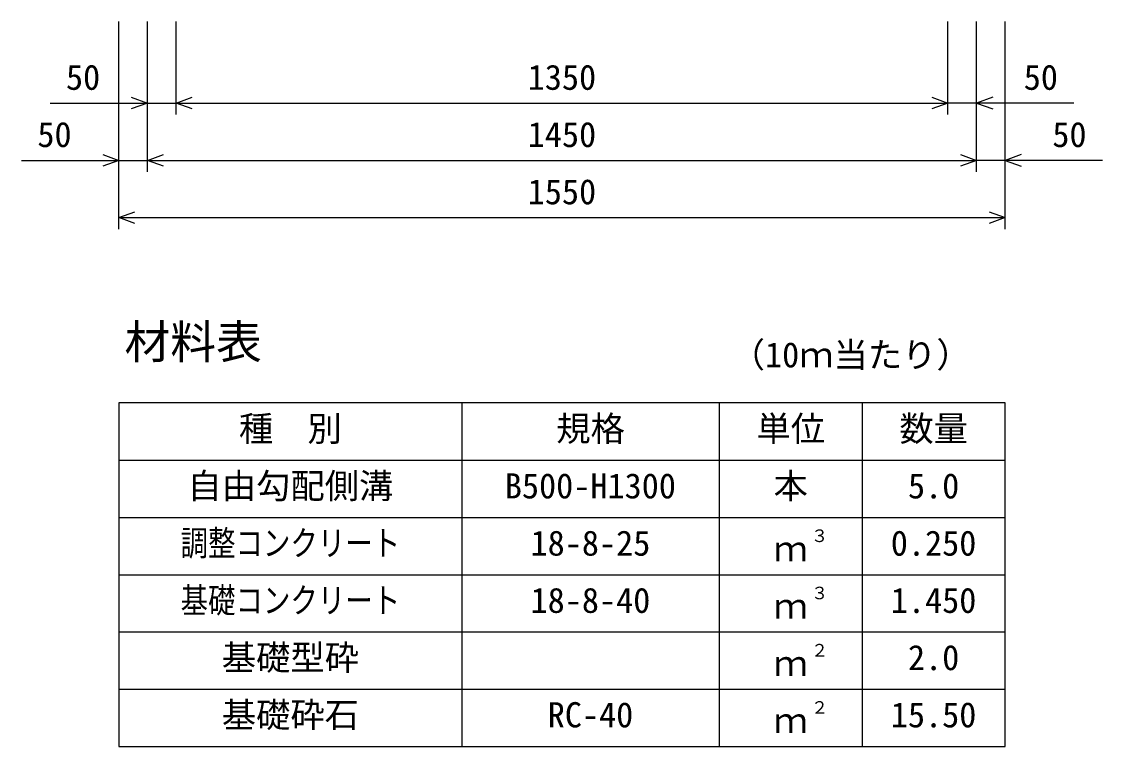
# Model space of a CAD drawing. Units: millimetres, scale not verified. Extents: x -16800 to 16800, y -5940 to 5940.
# Drawn here: x 8455 to 10345, y -2983 to -1717 of the extents above; entities that cross this region are included whole.
import ezdxf
from ezdxf.enums import TextEntityAlignment as Align

# ---------------------------------------------------------------- set-up
doc = ezdxf.new("R2010")
doc.units = ezdxf.units.MM
doc.header["$LTSCALE"] = 20
for name, color, linetype, lineweight in [('0-0_DIM', 7, 'Continuous', 25), ('0-3_HYO', 3, 'Continuous', 25), ('0-4_HYO2', 4, 'Continuous', 25), ('0-6_TXT', 7, 'Continuous', 25)]:
    doc.layers.add(name, color=color, linetype=linetype, lineweight=lineweight)
doc.styles.add('ＭＳ ゴシック', font='')
doc.styles.get('ＭＳ ゴシック').set_extended_font_data('MS Gothic')

msp = doc.modelspace()

# ---------------------------------------------------------------- linework, layer by layer
at = {"layer": '0-0_DIM'}
for p, q in [((8625, -2079.37), (8625, -1717.02)), ((8675, -1979.37), (8675, -1717.02)), ((8725, -1879.37), (8725, -1717.02)), ((10075, -1879.37), (10075, -1717.02)), ((10125, -1979.37), (10125, -1717.02)), ((10175, -2079.37), (10175, -1717.02)), ((8505, -1859.37), (8725, -1859.37)), ((8725, -1859.37), (10075, -1859.37)), ((10295, -1859.37), (10075, -1859.37)), ((8455, -1959.37), (8675, -1959.37)), ((8675, -1959.37), (10125, -1959.37)), ((10345, -1959.37), (10125, -1959.37)), ((8625, -2059.37), (10175, -2059.37))]:
    msp.add_line(p, q, dxfattribs=at)
for points in [[(8646.81, -1849.11), (8675, -1859.37), (8646.81, -1869.63)], [(8753.19, -1869.63), (8725, -1859.37), (8753.19, -1849.11)], [(10046.81, -1849.11), (10075, -1859.37), (10046.81, -1869.63)], [(10153.19, -1849.11), (10125, -1859.37), (10153.19, -1869.63)], [(8596.81, -1949.11), (8625, -1959.37), (8596.81, -1969.63)], [(8703.19, -1969.63), (8675, -1959.37), (8703.19, -1949.11)], [(10096.81, -1949.11), (10125, -1959.37), (10096.81, -1969.63)], [(10203.19, -1949.11), (10175, -1959.37), (10203.19, -1969.63)], [(8653.19, -2069.63), (8625, -2059.37), (8653.19, -2049.11)], [(10146.81, -2049.11), (10175, -2059.37), (10146.81, -2069.63)]]:
    msp.add_lwpolyline(points, dxfattribs=at)
at = {"layer": '0-3_HYO'}
for p, q in [((9225, -2383.31), (9225, -2983.31)), ((9675, -2383.31), (9675, -2983.31)), ((9925, -2383.31), (9925, -2983.31)), ((8625, -2483.31), (10175, -2483.31))]:
    msp.add_line(p, q, dxfattribs=at)
msp.add_lwpolyline([(8625, -2983.31), (10175, -2983.31), (10175, -2383.31), (8625, -2383.31)], close=True, dxfattribs=at)
at = {"layer": '0-4_HYO2'}
for p, q in [((8625, -2583.31), (10175, -2583.31)), ((8625, -2683.31), (10175, -2683.31)), ((8625, -2783.31), (10175, -2783.31)), ((8625, -2883.31), (10175, -2883.31))]:
    msp.add_line(p, q, dxfattribs=at)

# ---------------------------------------------------------------- texts
at = {"layer": '0-0_DIM', "style": 'ＭＳ ゴシック'}
for s, p in [('50', (8532.56, -1849.37)), ('1350', (9340, -1849.37)), ('50', (10207.44, -1849.37)), ('50', (8482.56, -1949.37)), ('1450', (9340, -1949.37)), ('50', (10257.44, -1949.37)), ('1550', (9340, -2049.37))]:
    msp.add_text(s, height=43.99, dxfattribs=at).set_placement(p, align=Align.BOTTOM_LEFT)
at = {"layer": '0-6_TXT', "style": 'ＭＳ ゴシック'}
for s, height, p in [('材料表', 58.65, (8635, -2323.31)), ('（10ｍ当たり）', 43.99, (9695, -2334.31)), ('規格', 43.99, (9390, -2463.31)), ('単位', 43.99, (9740, -2463.31)), ('数量', 43.99, (9990, -2463.31)), ('種\u3000別', 43.99, (8835, -2463.31)), ('自由勾配側溝', 43.99, (8745, -2563.31)), ('B500-H1300', 43.99, (9300, -2563.31)), ('本', 43.99, (9770, -2563.31)), ('5.0', 43.99, (10005, -2563.31)), ('18-8-25', 43.99, (9345, -2663.31)), ('３', 21.99, (9835.54, -2632.95)), ('0.250', 43.99, (9975, -2663.31)), ('ｍ', 43.99, (9770, -2673.31)), ('18-8-40', 43.99, (9345, -2763.31)), ('３', 21.99, (9835.54, -2732.95)), ('1.450', 43.99, (9975, -2763.31)), ('ｍ', 43.99, (9770, -2773.31)), ('基礎型砕', 43.99, (8805, -2863.31)), ('２', 21.99, (9835.54, -2832.95)), ('2.0', 43.99, (10005, -2863.31)), ('ｍ', 43.99, (9770, -2873.31)), ('基礎砕石', 43.99, (8805, -2963.31)), ('RC-40', 43.99, (9375, -2963.31)), ('２', 21.99, (9835.54, -2932.95)), ('15.50', 43.99, (9975, -2963.31)), ('ｍ', 43.99, (9770, -2973.31))]:
    msp.add_text(s, height=height, dxfattribs=at).set_placement(p, align=Align.BOTTOM_LEFT)
at = {"layer": '0-6_TXT', "style": 'ＭＳ ゴシック', "width": 0.8}
for s, p in [('調整コンクリート', (8733, -2663.31)), ('基礎コンクリート', (8733, -2763.31))]:
    msp.add_text(s, height=43.99, dxfattribs=at).set_placement(p, align=Align.BOTTOM_LEFT)

doc.saveas('drawing.dxf')
